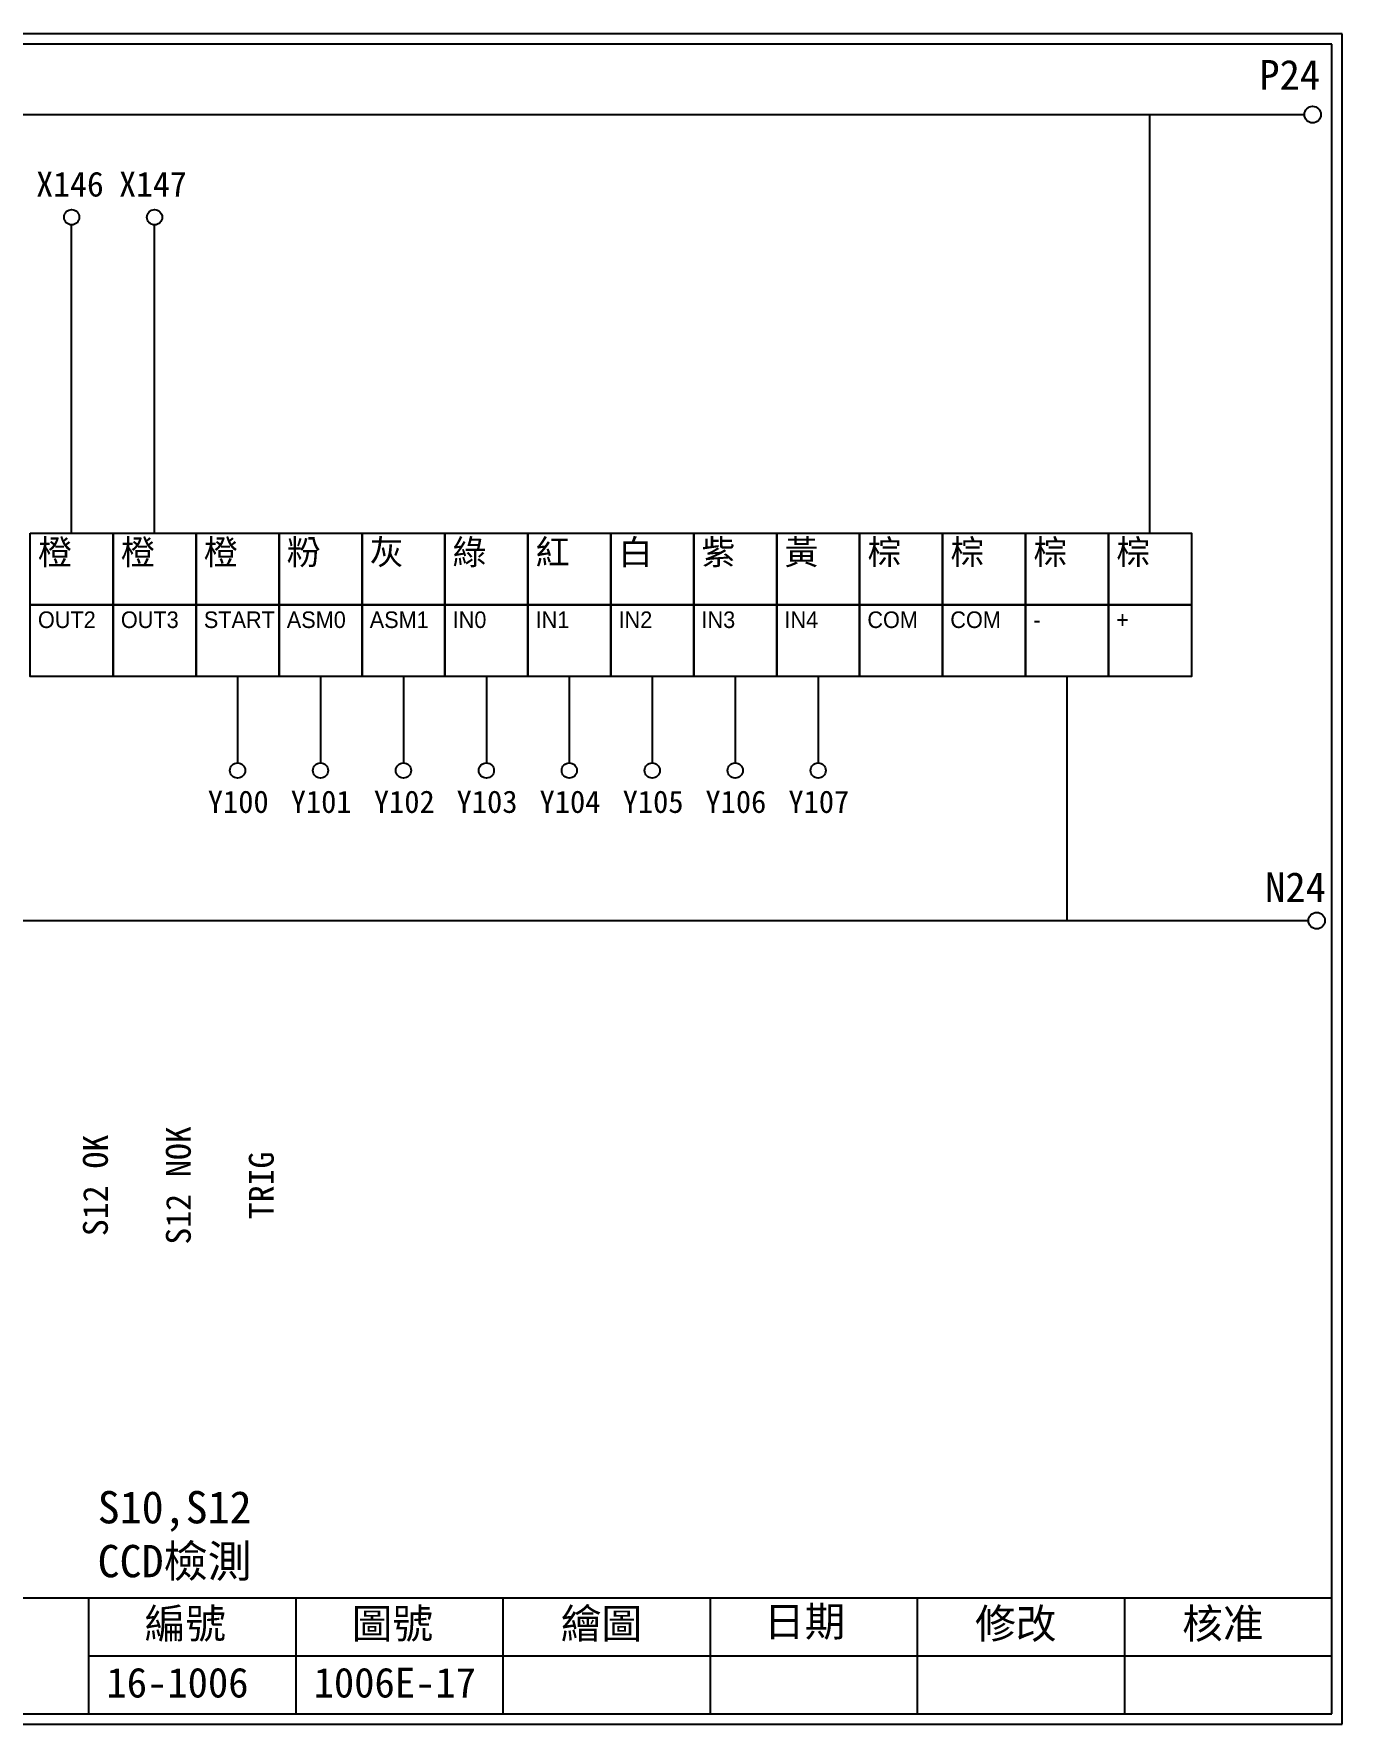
# Model space of a CAD drawing. Extents: x 627 to 914, y 3 to 207.
# Drawn here: x 756.3 to 914.2, y 3 to 207 of the extents above; entities that cross this region are included whole.
import ezdxf

# ---------------------------------------------------------------- set-up
doc = ezdxf.new("R2010")
doc.units = 0
doc.layers.get('0').update_dxf_attribs({"linetype": 'CONTINUOUS'})
doc.layers.add('圖框層', color=7, linetype='CONTINUOUS')
doc.layers.add('標尺寸層', color=3, linetype='CONTINUOUS')
doc.styles.add('CNS', font='romanc.shx', dxfattribs={"bigfont": 'chineset.shx'})
doc.styles.add('STSL', font='kaiu.ttf')

msp = doc.modelspace()

# ---------------------------------------------------------------- linework, layer by layer
at = {"color": 7}
for p, q in [((760.86, 146.73), (760.86, 183.91)), ((770.87, 146.73), (770.87, 183.91)), ((780.88, 129.4), (780.88, 119)), ((790.89, 129.4), (790.89, 119)), ((800.9, 129.4), (800.9, 119)), ((810.91, 129.4), (810.91, 119)), ((820.92, 129.4), (820.92, 119)), ((830.93, 129.4), (830.93, 119)), ((840.94, 129.4), (840.94, 119)), ((850.95, 129.4), (850.95, 119))]:
    msp.add_line(p, q, dxfattribs=at)
for points in [[(755.86, 146.73), (765.87, 146.73), (765.87, 138.07), (755.86, 138.07)], [(765.87, 146.73), (775.88, 146.73), (775.88, 138.07), (765.87, 138.07)], [(775.88, 146.73), (785.89, 146.73), (785.89, 138.07), (775.88, 138.07)], [(785.89, 146.73), (795.9, 146.73), (795.9, 138.07), (785.89, 138.07)], [(795.9, 146.73), (805.91, 146.73), (805.91, 138.07), (795.9, 138.07)], [(805.91, 146.73), (815.92, 146.73), (815.92, 138.07), (805.91, 138.07)], [(815.92, 146.73), (825.93, 146.73), (825.93, 138.07), (815.92, 138.07)], [(825.93, 146.73), (835.94, 146.73), (835.94, 138.07), (825.93, 138.07)], [(835.94, 146.73), (845.95, 146.73), (845.95, 138.07), (835.94, 138.07)], [(845.95, 146.73), (855.96, 146.73), (855.96, 138.07), (845.95, 138.07)], [(855.96, 146.73), (865.97, 146.73), (865.97, 138.07), (855.96, 138.07)], [(865.97, 146.73), (875.98, 146.73), (875.98, 138.07), (865.97, 138.07)], [(875.98, 146.73), (885.99, 146.73), (885.99, 138.07), (875.98, 138.07)], [(885.99, 146.73), (896, 146.73), (896, 138.07), (885.99, 138.07)], [(755.86, 138.07), (765.87, 138.07), (765.87, 129.4), (755.86, 129.4)], [(765.87, 138.07), (775.88, 138.07), (775.88, 129.4), (765.87, 129.4)], [(775.88, 138.07), (785.89, 138.07), (785.89, 129.4), (775.88, 129.4)], [(785.89, 138.07), (795.9, 138.07), (795.9, 129.4), (785.89, 129.4)], [(795.9, 138.07), (805.91, 138.07), (805.91, 129.4), (795.9, 129.4)], [(805.91, 138.07), (815.92, 138.07), (815.92, 129.4), (805.91, 129.4)], [(815.92, 138.07), (825.93, 138.07), (825.93, 129.4), (815.92, 129.4)], [(825.93, 138.07), (835.94, 138.07), (835.94, 129.4), (825.93, 129.4)], [(835.94, 138.07), (845.95, 138.07), (845.95, 129.4), (835.94, 129.4)], [(845.95, 138.07), (855.96, 138.07), (855.96, 129.4), (845.95, 129.4)], [(855.96, 138.07), (865.97, 138.07), (865.97, 129.4), (855.96, 129.4)], [(865.97, 138.07), (875.98, 138.07), (875.98, 129.4), (865.97, 129.4)], [(875.98, 138.07), (885.99, 138.07), (885.99, 129.4), (875.98, 129.4)], [(885.99, 138.07), (896, 138.07), (896, 129.4), (885.99, 129.4)]]:
    msp.add_lwpolyline(points, close=True, dxfattribs=at)
for centre in [(910.63, 197.22), (911.12, 99.96)]:
    msp.add_circle(centre, 1, dxfattribs=at)
at = {"layer": '圖框層', "color": 7}
for p, q in [((914.2, 206.97), (627.2, 206.97)), ((914.2, 3), (914.2, 206.97)), ((912.95, 205.72), (628.45, 205.72)), ((912.95, 4.25), (912.95, 205.72)), ((628.45, 18.25), (912.95, 18.25)), ((762.95, 4.25), (762.95, 18.25)), ((787.95, 4.25), (787.95, 18.25)), ((812.95, 4.25), (812.95, 18.25)), ((837.95, 4.25), (837.95, 18.25)), ((862.95, 4.25), (862.95, 18.25)), ((887.95, 4.25), (887.95, 18.25)), ((762.95, 11.25), (912.95, 11.25)), ((628.45, 4.25), (912.95, 4.25)), ((627.2, 3), (914.2, 3))]:
    msp.add_line(p, q, dxfattribs=at)
at = {"layer": '標尺寸層', "color": 7}
for p, q in [((632.04, 197.22), (909.63, 197.22)), ((890.99, 146.73), (890.99, 197.22)), ((880.98, 129.4), (880.98, 99.96)), ((632.25, 99.96), (910.12, 99.96))]:
    msp.add_line(p, q, dxfattribs=at)
for centre in [(760.86, 184.83), (770.87, 184.83), (780.88, 118.08), (790.89, 118.08), (800.9, 118.08), (810.91, 118.08), (820.92, 118.08), (830.93, 118.08), (840.94, 118.08), (850.95, 118.08)]:
    msp.add_circle(centre, 0.92, dxfattribs=at)

# ---------------------------------------------------------------- texts
at = {"color": 7, "width": 8.2913, "attachment_point": 1}
for s, insert, char_height in [('{\\fPMingLiU|b0|i0|c136|p18;橙}', (756.79, 145.93), 3), ('{\\fPMingLiU|b0|i0|c136|p18;橙}', (766.8, 145.93), 3), ('{\\fPMingLiU|b0|i0|c136|p18;橙}', (776.81, 145.93), 3), ('{\\fPMingLiU|b0|i0|c136|p18;粉}', (786.82, 145.93), 3), ('{\\fPMingLiU|b0|i0|c136|p18;灰}', (796.83, 145.93), 3), ('{\\fPMingLiU|b0|i0|c136|p18;綠}', (806.84, 145.93), 3), ('{\\fPMingLiU|b0|i0|c136|p18;紅}', (816.85, 145.93), 3), ('{\\fPMingLiU|b0|i0|c136|p18;白}', (826.86, 145.93), 3), ('{\\fPMingLiU|b0|i0|c136|p18;紫}', (836.87, 145.93), 3), ('{\\fPMingLiU|b0|i0|c136|p18;黃}', (846.88, 145.93), 3), ('{\\fPMingLiU|b0|i0|c136|p18;棕}', (856.89, 145.93), 3), ('{\\fPMingLiU|b0|i0|c136|p18;棕}', (866.9, 145.93), 3), ('{\\fPMingLiU|b0|i0|c136|p18;棕}', (876.91, 145.93), 3), ('{\\fPMingLiU|b0|i0|c136|p18;棕}', (886.92, 145.93), 3), ('{\\fPMingLiU|b0|i0|c136|p18;OUT2}', (756.79, 137.27), 2), ('{\\fPMingLiU|b0|i0|c136|p18;OUT3}', (766.8, 137.27), 2), ('{\\fPMingLiU|b0|i0|c136|p18;START}', (776.81, 137.27), 2), ('{\\fPMingLiU|b0|i0|c136|p18;ASM0}', (786.82, 137.27), 2), ('{\\fPMingLiU|b0|i0|c136|p18;ASM1}', (796.83, 137.27), 2), ('{\\fPMingLiU|b0|i0|c136|p18;IN0}', (806.84, 137.27), 2), ('{\\fPMingLiU|b0|i0|c136|p18;IN1}', (816.85, 137.27), 2), ('{\\fPMingLiU|b0|i0|c136|p18;IN2}', (826.86, 137.27), 2), ('{\\fPMingLiU|b0|i0|c136|p18;IN3}', (836.87, 137.27), 2), ('{\\fPMingLiU|b0|i0|c136|p18;IN4}', (846.88, 137.27), 2), ('{\\fPMingLiU|b0|i0|c136|p18;COM}', (856.89, 137.27), 2), ('{\\fPMingLiU|b0|i0|c136|p18;COM}', (866.9, 137.27), 2), ('{\\fPMingLiU|b0|i0|c136|p18;+}', (886.92, 137.27), 2), ('{\\fPMingLiU|b0|i0|c136|p18;-}', (876.91, 137.27), 2)]:
    msp.add_mtext(s, dxfattribs=dict(at, insert=insert, char_height=char_height))
at = {"layer": '圖框層', "color": 7, "style": 'STSL'}
for s, height, p in [('P24', 3.6, (904.19, 200.22)), ('X146', 3, (756.58, 187.33)), ('X147', 3, (766.59, 187.33)), ('Y100', 2.7, (777.29, 112.96)), ('Y101', 2.7, (787.3, 112.96)), ('Y102', 2.7, (797.33, 112.96)), ('Y103', 2.7, (807.32, 112.96)), ('Y104', 2.7, (817.33, 112.96)), ('Y105', 2.7, (827.36, 112.96)), ('Y106', 2.7, (837.35, 112.96)), ('Y107', 2.7, (847.36, 112.96)), ('N24', 3.6, (904.89, 102.2)), ('編號', 3.6, (769.66, 13.34)), ('圖號', 3.6, (794.66, 13.34)), ('繪圖', 3.6, (819.89, 13.34)), ('日期', 3.6, (844.41, 13.59)), ('修改', 3.6, (869.89, 13.34)), ('核准', 3.6, (894.89, 13.34)), ('16-1006', 3.6, (765.06, 6.22)), ('1006E-17', 3.6, (790.06, 6.22))]:
    msp.add_text(s, height=height, dxfattribs=at).set_placement(p)
at = {"layer": '標尺寸層', "color": 7, "char_height": 3, "width": 63.8913, "attachment_point": 5, "rotation": 90, "style": 'CNS'}
for s, insert in [('{\\fDFKai-SB|b0|i0|c136|p65;S12 OK}', (763.75, 68.01)), ('{\\fDFKai-SB|b0|i0|c136|p65;S12 NOK}', (773.76, 68.01)), ('{\\fDFKai-SB|b0|i0|c136|p65;TRIG}', (783.77, 68.01))]:
    msp.add_mtext(s, dxfattribs=dict(at, insert=insert))
at = {"layer": '標尺寸層', "color": 7, "insert": (773.29, 25.71), "char_height": 3.9, "width": 37.7353, "attachment_point": 5, "style": 'CNS'}
msp.add_mtext('{\\fDFKai-SB|b0|i0|c136|p65;S10,S12\\PCCD檢測}', dxfattribs=at)

doc.saveas('drawing.dxf')
